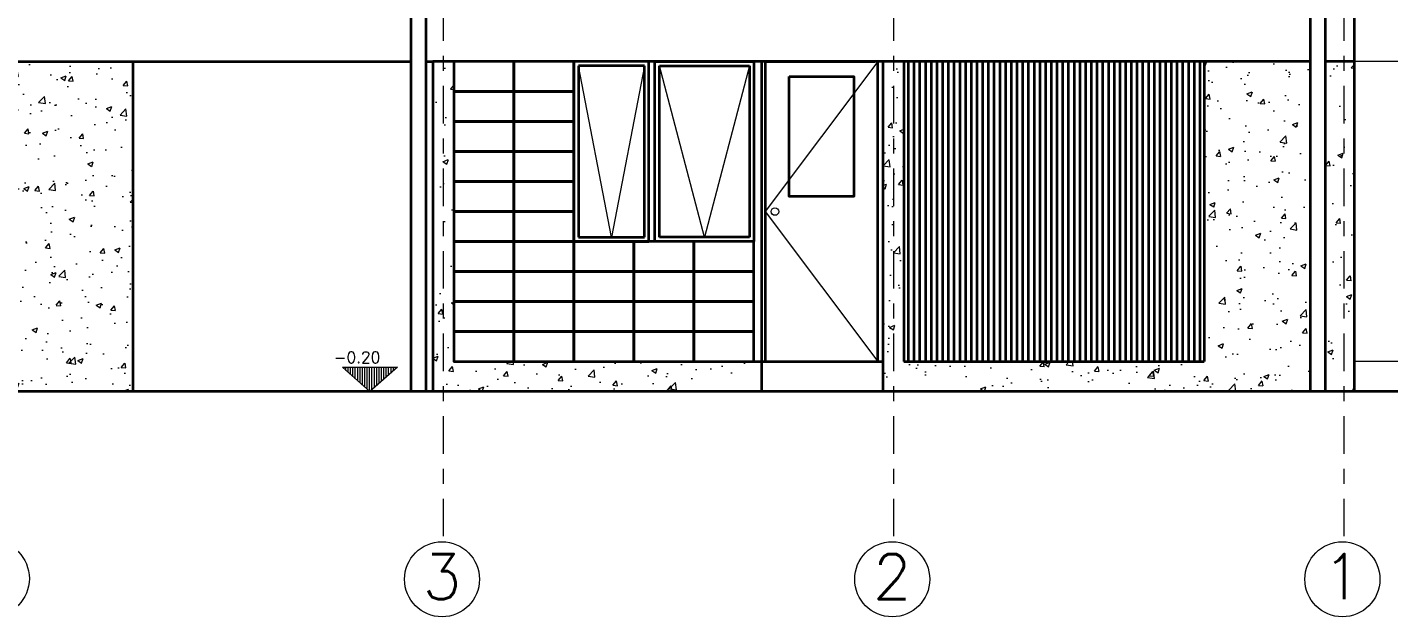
# Model space of a CAD drawing. Header units: metres. Extents: x -87 to 15, y -108 to -10.
# Drawn here: x 1.27 to 10.34, y -64.76 to -60.83 of the extents above; entities that cross this region are included whole.
import ezdxf

# ---------------------------------------------------------------- set-up
doc = ezdxf.new("R2010")
doc.units = ezdxf.units.M
doc.header["$LTSCALE"] = 5
doc.header["$MEASUREMENT"] = 0
doc.linetypes.add('CENTER', pattern=[2, 1.25, -0.25, 0.25, -0.25])
for name, color, linetype, lineweight in [('A-ANNO-SYMB', 3, 'Continuous', 18), ('A-ANNO-TEXT', 3, 'Continuous', 18), ('A-ELEV-MBE1', 7, 'Continuous', 35), ('A-ELEV-PATT', 8, 'Continuous', 18), ('A-SECT-MCUT', 7, 'Continuous', 35)]:
    doc.layers.add(name, color=color, linetype=linetype, lineweight=lineweight)
doc.styles.add('E-ROMANS', font='romans.shx', dxfattribs={"width": 0.8})

msp = doc.modelspace()

# ---------------------------------------------------------------- hatches: boundary and pattern name
at = {"layer": 'A-ELEV-PATT'}
h = msp.add_hatch(dxfattribs=at)
h.set_pattern_fill('AR-CONC', color=256, scale=0.002, angle=360, style=0)
h.set_pattern_definition([(50, (-23.298, -115.0288), (0.3643693, -0.0318782), [0.0381, -0.4191]), (355, (-23.298, -115.0288), (-0.0704857, 0.3821133), [0.03048, -0.33528]), (100.451, (-23.26762, -115.03147), (0.293885, 0.3502334), [0.03238, -0.35618]), (46.1842, (-23.298, -114.9272), (0.542158, -0.0840847), [0.05715, -0.62865]), (96.6356, (-23.2528, -114.9342), (0.4748085, 0.494851), [0.04857, -0.53427]), (351.184, (-23.298, -114.9272), (0.474809, 0.49485), [0.04572, -0.50292]), (21, (-23.2472, -114.9526), (0.3032298, -0.204531), [0.0381, -0.4191]), (326, (-23.2472, -114.9526), (0.123604, 0.368376), [0.03048, -0.33528]), (71.4514, (-23.22192, -114.96965), (0.426833, 0.1638457), [0.03238, -0.35618]), (37.5, (-23.29799, -115.02881), (0.0061772, 0.16911008), [0, -0.331216, 0, -0.34036, 0, -0.33655]), (7.5, (-23.29799, -115.02881), (0.1336393, 0.20036115), [0, -0.194056, 0, -0.323596, 0, -0.12827]), (327.5, (-23.41127, -115.02881), (0.2711812, -0.0114575), [0, -0.127, 0, -0.39624, 0, -0.52578]), (317.5, (-23.46207, -115.0288), (0.2962584, 0.050853), [0, -0.1651, 0, -0.263144, 0, -0.37338])])
h.paths.add_polyline_path([(0.9716, -63.2575), (1.9716, -63.2575), (1.9716, -61.0575), (1.0216, -61.0575), (0.9716, -61.0575)])
h = msp.add_hatch(dxfattribs=at)
h.set_pattern_fill('AR-CONC', color=256, scale=0.002, angle=180, style=0)
h.set_pattern_definition([(50, (-23.303, -126.51506), (0.3643693, -0.0318782), [0.0381, -0.4191]), (355, (-23.303, -126.51506), (-0.0704857, 0.3821133), [0.03048, -0.33528]), (100.451, (-23.27262, -126.5177), (0.293885, 0.3502334), [0.03238, -0.35618]), (46.1842, (-23.303, -126.41346), (0.542158, -0.0840847), [0.05715, -0.62865]), (96.6356, (-23.2578, -126.42047), (0.4748085, 0.494851), [0.04857, -0.53427]), (351.184, (-23.303, -126.41346), (0.474809, 0.4948502), [0.04572, -0.50292]), (21, (-23.2522, -126.43886), (0.3032298, -0.204531), [0.0381, -0.4191]), (326, (-23.2522, -126.43886), (0.123604, 0.368376), [0.03048, -0.33528]), (71.4514, (-23.22692, -126.4559), (0.426833, 0.1638457), [0.03238, -0.35618]), (37.5, (-23.30299, -126.51506), (0.0061772, 0.16911008), [0, -0.331216, 0, -0.34036, 0, -0.33655]), (7.5, (-23.30299, -126.51506), (0.13363933, 0.20036115), [0, -0.194056, 0, -0.323596, 0, -0.12827]), (327.5, (-23.41627, -126.51506), (0.2711812, -0.0114575), [0, -0.127, 0, -0.39624, 0, -0.52578]), (317.5, (-23.46707, -126.51506), (0.2962584, 0.050853), [0, -0.1651, 0, -0.263144, 0, -0.37338])])
h.paths.add_polyline_path([(3.9716, -63.2575), (6.1616, -63.2575), (6.1616, -63.0575), (4.1116, -63.0575), (4.1116, -62.8575), (4.1116, -62.6575), (4.1116, -62.4575), (4.1116, -62.2575), (4.1116, -62.0575), (4.1116, -61.8575), (4.1116, -61.6575), (4.1116, -61.4575), (4.1116, -61.2575), (4.1116, -61.0575), (3.9716, -61.0575)])
h.paths.add_polyline_path([(6.9716, -63.2575), (9.8192, -63.2575), (9.8192, -61.0575), (9.1116, -61.0575), (9.1116, -63.0575), (7.1116, -63.0575), (7.1116, -61.0575), (6.9816, -61.0575), (6.9716, -61.0575)])
h.paths.add_polyline_path([(9.9192, -63.2575), (10.1116, -63.2575), (10.1116, -62.5039), (10.1116, -61.0575), (9.9192, -61.0575)])
h = msp.add_hatch(dxfattribs=at)
h.set_pattern_fill('ANSI31', color=256, scale=0.005, angle=585, style=0)
h.set_pattern_definition([(270, (208.036309, -194.922708), (0.015875, -5e-17), [])])
h.paths.add_polyline_path([(3.3689, -63.0954), (3.5529, -63.2577), (3.7369, -63.0954)])

# ---------------------------------------------------------------- linework, layer by layer
at = {"layer": 'A-ANNO-SYMB', "linetype": 'CENTER', "ltscale": 0.04}
for p, q in [((4.0416, -54.0707), (4.0416, -64.2575)), ((7.0416, -54.0707), (7.0416, -64.2575)), ((10.0416, -54.0707), (10.0416, -64.2575))]:
    msp.add_line(p, q, dxfattribs=at)
at = {"layer": 'A-ANNO-SYMB', "ltscale": 0.8}
for p, q in [((10.6116, -61.0575), (10.1116, -61.0575)), ((5.1616, -62.2275), (4.9416, -61.0875)), ((5.3816, -61.0875), (5.1616, -62.2275)), ((5.7816, -62.2275), (5.4816, -61.0875)), ((6.0816, -61.0875), (5.7816, -62.2275)), ((10.6116, -63.0575), (10.1116, -63.0575))]:
    msp.add_line(p, q, dxfattribs=at)
msp.add_lwpolyline([(6.9366, -61.0575), (6.1866, -62.0575), (6.9366, -63.0575)], dxfattribs=at)
at = {"layer": 'A-ANNO-SYMB'}
msp.add_lwpolyline([(3.5528, -63.2575), (3.3688, -63.0952), (3.7368, -63.0952)], close=True, dxfattribs=at)
at = {"layer": 'A-ANNO-SYMB', "ltscale": 0.8}
msp.add_circle((6.2516, -62.0575), 0.025, dxfattribs=at)
at = {"layer": 'A-ANNO-SYMB'}
for centre in [(1.033, -64.5025), (4.033, -64.5074), (7.033, -64.5074), (10.033, -64.5074)]:
    msp.add_circle(centre, 0.25, dxfattribs=at)
at = {"layer": 'A-ELEV-MBE1'}
for p, q in [((3.8242, -58.6228), (3.8242, -63.2575)), ((3.9242, -58.6228), (3.9242, -63.2575)), ((9.8192, -58.6228), (9.8192, -63.2575)), ((9.9192, -58.6228), (9.9192, -63.2575)), ((1.9716, -61.0575), (3.8242, -61.0575)), ((3.9242, -61.0575), (3.9716, -61.0575)), ((7.0116, -61.0575), (3.9716, -61.0575)), ((4.1116, -61.0575), (4.1116, -63.0575)), ((4.9116, -61.0575), (4.9116, -62.2575)), ((5.4116, -61.0575), (4.9116, -61.0575)), ((5.4116, -62.2575), (5.4116, -61.0575)), ((5.4516, -62.2575), (5.4516, -61.0575)), ((5.4516, -61.0575), (6.1116, -61.0575)), ((6.1116, -61.0575), (6.1116, -62.2575)), ((6.1616, -61.0575), (6.1616, -63.2575)), ((6.1866, -61.0575), (6.1866, -63.0575)), ((6.1926, -61.0575), (6.9166, -61.0575)), ((6.9366, -63.0575), (6.9366, -61.0575)), ((6.9716, -61.0575), (6.9716, -63.2575)), ((9.8192, -61.0575), (6.9816, -61.0575)), ((9.8192, -61.0575), (6.9816, -61.0575)), ((7.1116, -61.0575), (7.1116, -63.0575)), ((7.142, -63.0575), (7.142, -61.0575)), ((7.1801, -63.0575), (7.1801, -61.0575)), ((7.2182, -63.0575), (7.2182, -61.0575)), ((7.2563, -63.0575), (7.2563, -61.0575)), ((7.2944, -63.0575), (7.2944, -61.0575)), ((7.3325, -63.0575), (7.3325, -61.0575)), ((7.3706, -63.0575), (7.3706, -61.0575)), ((7.4087, -63.0575), (7.4087, -61.0575)), ((7.4468, -63.0575), (7.4468, -61.0575)), ((7.4849, -63.0575), (7.4849, -61.0575)), ((7.523, -63.0575), (7.523, -61.0575)), ((7.5611, -63.0575), (7.5611, -61.0575)), ((7.5992, -63.0575), (7.5992, -61.0575)), ((7.6373, -63.0575), (7.6373, -61.0575)), ((7.6754, -63.0575), (7.6754, -61.0575)), ((7.7135, -63.0575), (7.7135, -61.0575)), ((7.7516, -63.0575), (7.7516, -61.0575)), ((7.7898, -63.0575), (7.7898, -61.0575)), ((7.8279, -63.0575), (7.8279, -61.0575)), ((7.866, -63.0575), (7.866, -61.0575)), ((7.9041, -63.0575), (7.9041, -61.0575)), ((7.9422, -63.0575), (7.9422, -61.0575)), ((7.9803, -63.0575), (7.9803, -61.0575)), ((8.0184, -63.0575), (8.0184, -61.0575)), ((8.0565, -63.0575), (8.0565, -61.0575)), ((8.0946, -63.0575), (8.0946, -61.0575)), ((8.1327, -63.0575), (8.1327, -61.0575)), ((8.1708, -63.0575), (8.1708, -61.0575)), ((8.2089, -63.0575), (8.2089, -61.0575)), ((8.247, -63.0575), (8.247, -61.0575)), ((8.2851, -63.0575), (8.2851, -61.0575)), ((8.3232, -63.0575), (8.3232, -61.0575)), ((8.3613, -63.0575), (8.3613, -61.0575)), ((8.3994, -63.0575), (8.3994, -61.0575)), ((8.4375, -63.0575), (8.4375, -61.0575)), ((8.4756, -63.0575), (8.4756, -61.0575)), ((8.5137, -63.0575), (8.5137, -61.0575)), ((8.5518, -63.0575), (8.5518, -61.0575)), ((8.5899, -63.0575), (8.5899, -61.0575)), ((8.628, -63.0575), (8.628, -61.0575)), ((8.6661, -63.0575), (8.6661, -61.0575)), ((8.7042, -63.0575), (8.7042, -61.0575)), ((8.7423, -63.0575), (8.7423, -61.0575)), ((8.7804, -63.0575), (8.7804, -61.0575)), ((8.8185, -63.0575), (8.8185, -61.0575)), ((8.8566, -63.0575), (8.8566, -61.0575)), ((8.8566, -63.0575), (8.8566, -61.0575)), ((8.8947, -63.0575), (8.8947, -61.0575)), ((8.8947, -63.0575), (8.8947, -61.0575)), ((8.9328, -63.0575), (8.9328, -61.0575)), ((8.9328, -63.0575), (8.9328, -61.0575)), ((8.9709, -63.0575), (8.9709, -61.0575)), ((8.9709, -63.0575), (8.9709, -61.0575)), ((9.009, -63.0575), (9.009, -61.0575)), ((9.009, -63.0575), (9.009, -61.0575)), ((9.0471, -63.0575), (9.0471, -61.0575)), ((9.0471, -63.0575), (9.0471, -61.0575)), ((9.0852, -63.0575), (9.0852, -61.0575)), ((9.1116, -61.0575), (9.1116, -63.0575)), ((10.1116, -61.0575), (9.9192, -61.0575)), ((4.9416, -61.0875), (4.9416, -62.2275)), ((5.3816, -61.0875), (4.9416, -61.0875)), ((5.3816, -62.2275), (5.3816, -61.0875)), ((5.4816, -62.2275), (5.4816, -61.0875)), ((5.4816, -61.0875), (6.0816, -61.0875)), ((6.0816, -61.0875), (6.0816, -62.2275)), ((4.9416, -62.2275), (5.3816, -62.2275)), ((6.0816, -62.2275), (5.4816, -62.2275)), ((4.9116, -62.2575), (5.4116, -62.2575)), ((5.5016, -62.2575), (5.4116, -62.2575)), ((6.1116, -62.2575), (5.4516, -62.2575)), ((4.1116, -63.0575), (6.9716, -63.0575)), ((6.1726, -63.0575), (6.9226, -63.0575)), ((7.1116, -63.0575), (9.1116, -63.0575))]:
    msp.add_line(p, q, dxfattribs=at)
msp.add_lwpolyline([(0.9716, -61.0575), (1.9716, -61.0575)], dxfattribs=at)
for points in [[(4.5116, -61.0575), (4.1116, -61.0575), (4.1116, -61.2575), (4.5116, -61.2575)], [(4.9116, -61.0575), (4.5116, -61.0575), (4.5116, -61.2575), (4.9116, -61.2575)], [(6.3466, -61.1575), (6.7766, -61.1575), (6.7766, -61.9575), (6.3466, -61.9575)], [(4.5116, -61.2575), (4.1116, -61.2575), (4.1116, -61.4575), (4.5116, -61.4575)], [(4.9116, -61.2575), (4.5116, -61.2575), (4.5116, -61.4575), (4.9116, -61.4575)], [(4.5116, -61.4575), (4.1116, -61.4575), (4.1116, -61.6575), (4.5116, -61.6575)], [(4.9116, -61.4575), (4.5116, -61.4575), (4.5116, -61.6575), (4.9116, -61.6575)], [(4.5116, -61.6575), (4.1116, -61.6575), (4.1116, -61.8575), (4.5116, -61.8575)], [(4.9116, -61.6575), (4.5116, -61.6575), (4.5116, -61.8575), (4.9116, -61.8575)], [(4.5116, -61.8575), (4.1116, -61.8575), (4.1116, -62.0575), (4.5116, -62.0575)], [(4.9116, -61.8575), (4.5116, -61.8575), (4.5116, -62.0575), (4.9116, -62.0575)], [(4.5116, -62.0575), (4.1116, -62.0575), (4.1116, -62.2575), (4.5116, -62.2575)], [(4.9116, -62.0575), (4.5116, -62.0575), (4.5116, -62.2575), (4.9116, -62.2575)], [(4.5116, -62.2575), (4.1116, -62.2575), (4.1116, -62.4575), (4.5116, -62.4575)], [(4.9116, -62.2575), (4.5116, -62.2575), (4.5116, -62.4575), (4.9116, -62.4575)], [(5.3116, -62.2575), (4.9116, -62.2575), (4.9116, -62.4575), (5.3116, -62.4575)], [(5.7116, -62.2575), (5.3116, -62.2575), (5.3116, -62.4575), (5.7116, -62.4575)], [(6.1116, -62.2575), (5.7116, -62.2575), (5.7116, -62.4575), (6.1116, -62.4575)], [(4.5116, -62.4575), (4.1116, -62.4575), (4.1116, -62.6575), (4.5116, -62.6575)], [(4.9116, -62.4575), (4.5116, -62.4575), (4.5116, -62.6575), (4.9116, -62.6575)], [(5.3116, -62.4575), (4.9116, -62.4575), (4.9116, -62.6575), (5.3116, -62.6575)], [(5.7116, -62.4575), (5.3116, -62.4575), (5.3116, -62.6575), (5.7116, -62.6575)], [(6.1116, -62.4575), (5.7116, -62.4575), (5.7116, -62.6575), (6.1116, -62.6575)], [(4.5116, -62.6575), (4.1116, -62.6575), (4.1116, -62.8575), (4.5116, -62.8575)], [(4.9116, -62.6575), (4.5116, -62.6575), (4.5116, -62.8575), (4.9116, -62.8575)], [(5.3116, -62.6575), (4.9116, -62.6575), (4.9116, -62.8575), (5.3116, -62.8575)], [(5.7116, -62.6575), (5.3116, -62.6575), (5.3116, -62.8575), (5.7116, -62.8575)], [(6.1116, -62.6575), (5.7116, -62.6575), (5.7116, -62.8575), (6.1116, -62.8575)], [(4.5116, -62.8575), (4.1116, -62.8575), (4.1116, -63.0575), (4.5116, -63.0575)], [(4.9116, -62.8575), (4.5116, -62.8575), (4.5116, -63.0575), (4.9116, -63.0575)], [(5.3116, -62.8575), (4.9116, -62.8575), (4.9116, -63.0575), (5.3116, -63.0575)], [(5.7116, -62.8575), (5.3116, -62.8575), (5.3116, -63.0575), (5.7116, -63.0575)], [(6.1116, -62.8575), (5.7116, -62.8575), (5.7116, -63.0575), (6.1116, -63.0575)]]:
    msp.add_lwpolyline(points, close=True, dxfattribs=at)
at = {"layer": 'A-SECT-MCUT'}
for p, q in [((10.1116, -60.7175), (10.1116, -63.0475)), ((1.9716, -61.0575), (1.9716, -63.2575)), ((3.9716, -61.0575), (3.9716, -63.2575)), ((6.9716, -61.0575), (6.9716, -63.0575)), ((10.1116, -62.5039), (10.1116, -63.2575)), ((15.0231, -63.2575), (-11.6515, -63.2575)), ((15.0231, -63.2575), (-11.6515, -63.2575))]:
    msp.add_line(p, q, dxfattribs=at)

# ---------------------------------------------------------------- texts
at = {"layer": 'A-ANNO-TEXT', "style": 'E-ROMANS'}
for s, height, p in [('-0.20', 0.075, (3.313, -63.0667)), ('3', 0.3, (3.9042, -64.6401)), ('2', 0.3, (6.9042, -64.6401)), ('1', 0.3, (9.9042, -64.6401))]:
    msp.add_text(s, height=height, dxfattribs=at).set_placement(p)

doc.saveas('drawing.dxf')
